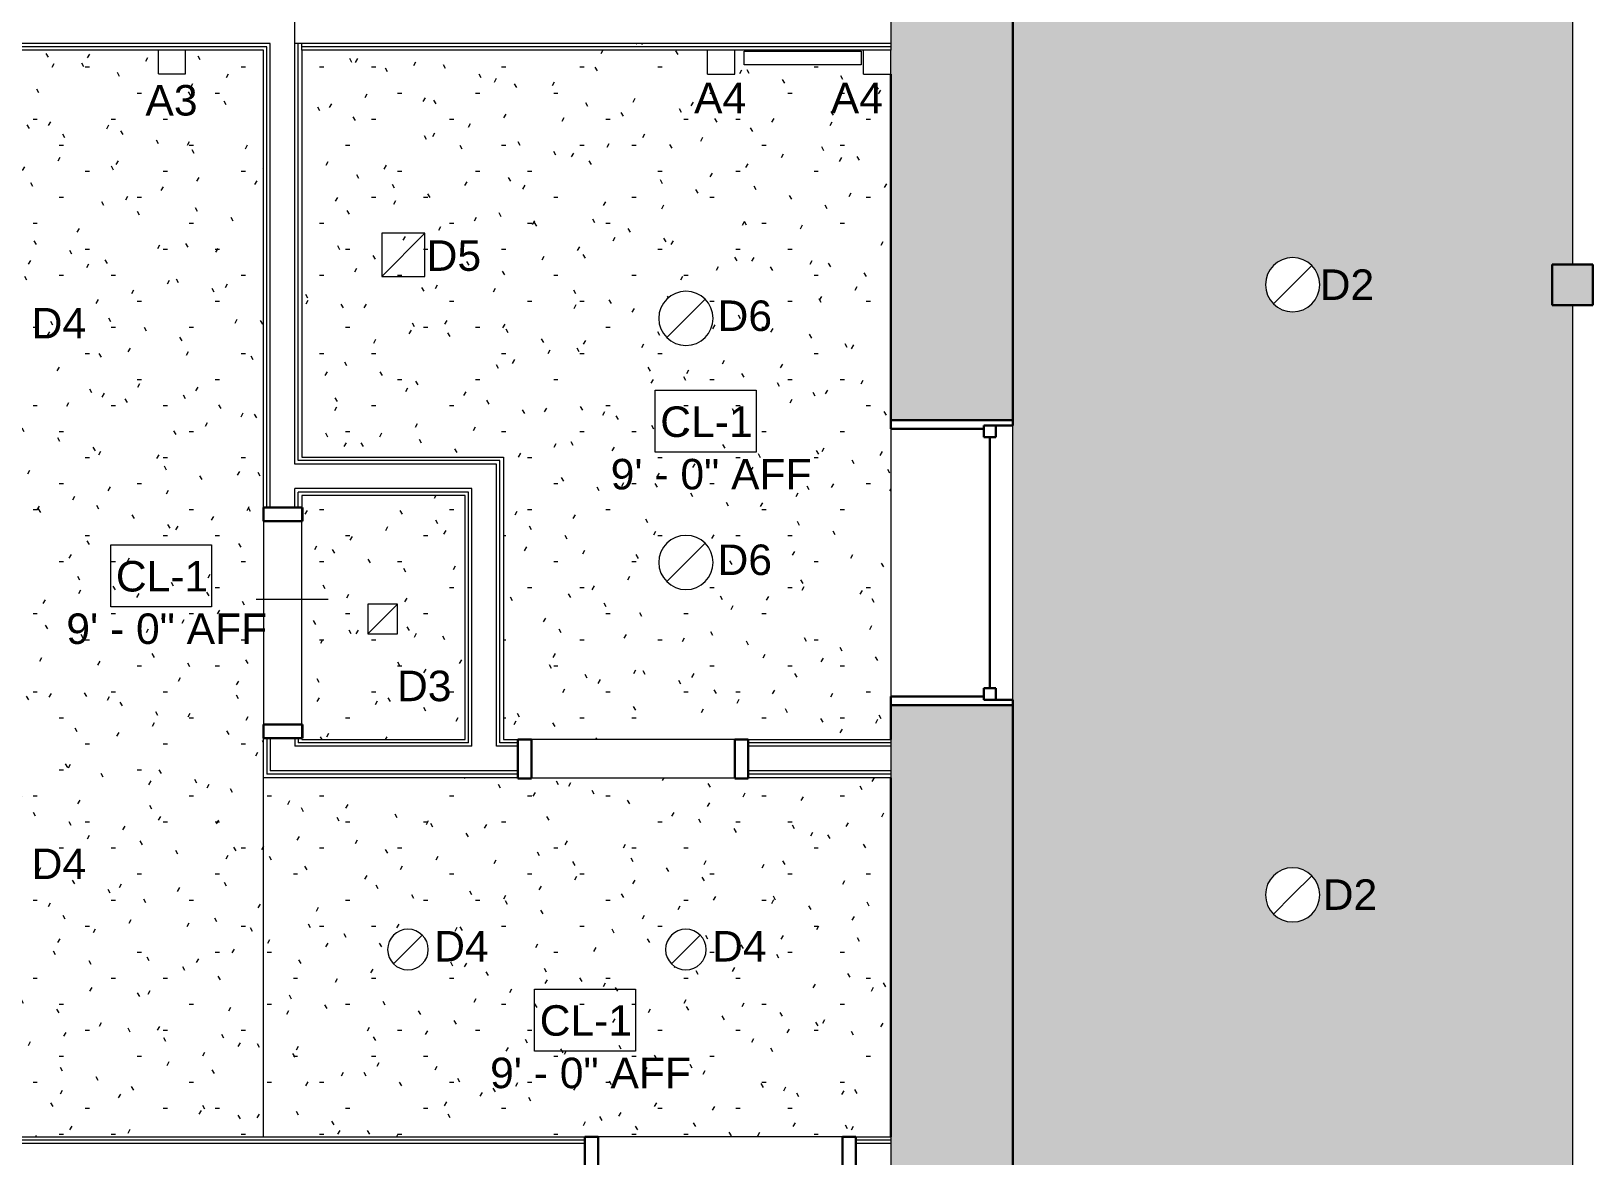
# Model space of a CAD drawing. Header units: inches. Extents: x -1176 to 1507, y -2527 to 978.
# Drawn here: x -898.8 to -668.5, y -494.7 to -328.8 of the extents above; entities that cross this region are included whole.
import ezdxf

# ---------------------------------------------------------------- set-up
doc = ezdxf.new("R2010")
doc.units = ezdxf.units.IN
doc.header["$MEASUREMENT"] = 0
for name, color, linetype, lineweight in [('A-CLNG', 13, 'Continuous', 18), ('A-CLNG-IDEN', 151, 'Continuous', 9), ('A-CLNG-PATT', 13, 'Continuous', 18), ('A-COLS', 52, 'Continuous', 18), ('A-DOOR', 31, 'Continuous', 18), ('A-DOOR-FRAM', 31, 'Continuous', 30), ('A-GLAZ', 151, 'Continuous', 18), ('A-WALL', 113, 'Continuous', 18), ('A-WALL-PATT', 111, 'Continuous', 18), ('E-LITE-EQPM', 33, 'Continuous', 9), ('E-LITE-EQPM-IDEN', 33, 'Continuous', 9), ('I-WALL', 2, 'Continuous', 18), ('Q-SPCQ', 91, 'Continuous', 9)]:
    doc.layers.add(name, color=color, linetype=linetype, lineweight=lineweight)
doc.styles.add('Arial', font='arial.ttf', dxfattribs={"height": 4.5})
doc.styles.add('Swis721 Lt BT', font='swissl.ttf', dxfattribs={"height": 4.5})
pattern_1 = [(0, (0, 0), (15.36, 3.84), [0.634, -10.886, 0.634, -10.886, -61.44]), (0, (0, 0), (15.36, 3.84), [-23.04, 0.634, -22.406, 0.634, -10.886, -26.88]), (0, (0, 0), (15.36, 3.84), [-57.6, 0.634, -7.046, 0.634, -18.566]), (120, (5.76, 1.92), (-11.005538, 11.38215), [0.634, -10.886, 0.634, -10.886, -61.44]), (120, (5.76, 1.92), (-11.005538, 11.38215), [-23.04, 0.634, -22.406, 0.634, -10.886, -26.88]), (120, (5.76, 1.92), (-11.005538, 11.38215), [-57.6, 0.634, -7.046, 0.634, -18.566]), (240, (7.68, 9.6), (-4.354462, -15.22215), [0.634, -10.886, 0.634, -10.886, -61.44]), (240, (7.68, 9.6), (-4.354462, -15.22215), [-23.04, 0.634, -22.406, 0.634, -10.886, -26.88]), (240, (7.68, 9.6), (-4.354462, -15.22215), [-57.6, 0.634, -7.046, 0.634, -18.566])]

# ---------------------------------------------------------------- blocks, each defined once
blk = doc.blocks.new('Double Hung - balcony windows 3_ 6_-6827319-2nd Floor RCP')
at = {"layer": 'A-GLAZ', "color": 8, "lineweight": 30}
for p, q in [((-21, 9), (-20.25, 9)), ((-20.25, 4.75), (-20.25, 9)), ((20.25, 4.75), (20.25, 9)), ((21, 9), (20.25, 9)), ((-20.25, 6.5), (-20.25, 4.75)), ((-20.25, 6.5), (-18.5, 6.5)), ((-20.25, 4.75), (-18.5, 4.75)), ((-20.25, 4.75), (-19.75, 4.75)), ((-19.75, -9), (-19.75, 4.75)), ((-18.5, 6.5), (-18.5, 4.75)), ((-18.5, 5.625), (18.5, 5.625)), ((18.5, 6.5), (18.5, 4.75)), ((20.25, 6.5), (18.5, 6.5)), ((20.25, 4.75), (18.5, 4.75)), ((19.75, 4.75), (20.25, 4.75)), ((19.75, 4.75), (19.75, -9)), ((20.25, 6.5), (20.25, 4.75)), ((-19.75, -9), (-21, -9)), ((19.75, -9), (21, -9))]:
    blk.add_line(p, q, dxfattribs=at)
blk = doc.blocks.new('Single Flush - D2 2_6_ X 8_-8253021-2nd Floor RCP')
at = {"layer": 'A-DOOR-FRAM'}
for p, q in [((-17, 2.9375), (-17, -2.8125)), ((-17, 2.9375), (-15, 2.9375)), ((-15, 2.9375), (-15, -2.8125)), ((15.000004, 2.9375), (15.000004, -2.8125)), ((15.000004, 2.9375), (17.000004, 2.9375)), ((17.000004, 2.9375), (17.000004, -2.8125)), ((-17, -2.8125), (-15, -2.8125)), ((15.000004, -2.8125), (17.000004, -2.8125))]:
    blk.add_line(p, q, dxfattribs=at)
blk = doc.blocks.new('Single Flush - D2 2_6_ X 8_-8252949-2nd Floor RCP')
at = {"layer": 'A-DOOR-FRAM'}
for p, q in [((-17, -2.9375), (-17, 2.8125)), ((-17, 2.8125), (-15, 2.8125)), ((-15, -2.9375), (-15, 2.8125)), ((15.000004, -2.9375), (15.000004, 2.8125)), ((15.000004, 2.8125), (17.000004, 2.8125)), ((17.000004, -2.9375), (17.000004, 2.8125)), ((-17, -2.9375), (-15, -2.9375)), ((15.000004, -2.9375), (17.000004, -2.9375))]:
    blk.add_line(p, q, dxfattribs=at)
blk = doc.blocks.new('Single Flush - D1 3_ X 8_-V1-2nd Floor RCP')
at = {"layer": 'A-DOOR-FRAM'}
for p, q in [((-20, -2.81), (-20, 2.81)), ((-20, 2.81), (-18, 2.81)), ((-18, -2.94), (-18, 2.81)), ((18, -2.94), (18, 2.81)), ((18, 2.81), (20, 2.81)), ((20, -2.94), (20, 2.81)), ((-19.21, -2.94), (-18, -2.94)), ((18, -2.94), (20, -2.94))]:
    blk.add_line(p, q, dxfattribs=at)
blk = doc.blocks.new('L-Recessed Circular - Downlight - 8_ - OUTDOOR-8523709-2nd Floor RCP')
at = {"layer": 'E-LITE-EQPM'}
for q in [(2.83, 2.83), (-2.83, -2.83)]:
    blk.add_line((0, 0), q, dxfattribs=at)
for start, end in [(360, 180), (180, 360)]:
    blk.add_arc((0, 0), 4, start, end, dxfattribs=at)
blk = doc.blocks.new('Sconce Light - Sphere - Bedside Sconce-8114696-2nd Floor RCP')
at = {"layer": 'E-LITE-EQPM'}
for p, q in [((0, 6.3125), (-2, 6.3125)), ((-2, 6.3125), (-2, 2.8125)), ((2, 6.3125), (0, 6.3125)), ((2, 6.3125), (2, 2.8125)), ((-2, 2.8125), (0, 2.8125)), ((0, 2.8125), (2, 2.8125))]:
    blk.add_line(p, q, dxfattribs=at)
blk = doc.blocks.new('L-Recessed Circular - Downlight - 6_-7313291-2nd Floor RCP')
at = {"layer": 'E-LITE-EQPM'}
for q in [(-2.12, -2.12), (2.12, 2.12)]:
    blk.add_line((0, 0), q, dxfattribs=at)
for start, end in [(360, 180), (180, 360)]:
    blk.add_arc((0, 0), 3, start, end, dxfattribs=at)
blk = doc.blocks.new('L-Recessed Square Downlight - 4_-4552743-2nd Floor RCP')
at = {"layer": 'E-LITE-EQPM'}
for p, q in [((-2.1875, -2.1875), (-2.1875, 2.1875)), ((-2.1875, 2.1875), (2.1875, 2.1875)), ((-2.1875, 2.1875), (2.1875, -2.1875)), ((2.1875, 2.1875), (2.1875, -2.1875)), ((2.1875, -2.1875), (-2.1875, -2.1875))]:
    blk.add_line(p, q, dxfattribs=at)
blk = doc.blocks.new('L-Recessed Square Downlight - 6_-4552745-2nd Floor RCP')
at = {"layer": 'E-LITE-EQPM'}
for p, q in [((-3.1875, -3.1875), (-3.1875, 3.1875)), ((-3.1875, 3.1875), (3.1875, 3.1875)), ((-3.1875, 3.1875), (3.1875, -3.1875)), ((3.1875, 3.1875), (3.1875, -3.1875)), ((3.1875, -3.1875), (-3.1875, -3.1875))]:
    blk.add_line(p, q, dxfattribs=at)
blk = doc.blocks.new('L-Recessed Circular - Downlight - 8_-7245237-2nd Floor RCP')
at = {"layer": 'E-LITE-EQPM'}
for q in [(2.83, 2.83), (-2.83, -2.83)]:
    blk.add_line((0, 0), q, dxfattribs=at)
for start, end in [(360, 180), (180, 360)]:
    blk.add_arc((0, 0), 4, start, end, dxfattribs=at)
blk = doc.blocks.new('Sconce Light - Sphere - 60W - 120V-8439171-2nd Floor RCP')
at = {"layer": 'E-LITE-EQPM'}
for p, q in [((0, 7.5), (-2, 7.5)), ((-2, 7.5), (-2, 4)), ((2, 7.5), (0, 7.5)), ((2, 7.5), (2, 4)), ((-2, 4), (0, 4)), ((0, 4), (2, 4))]:
    blk.add_line(p, q, dxfattribs=at)
blk = doc.blocks.new('Mirror92 - Mirror-8095740-2nd Floor RCP')
at = {"layer": 'Q-SPCQ'}
for p, q in [((-974.71, -1007.6), (-974.71, -1005.6)), ((-974.71, -1005.6), (-957.47, -1005.6)), ((-957.47, -1005.6), (-957.47, -1007.6)), ((-957.47, -1007.6), (-974.71, -1007.6))]:
    blk.add_line(p, q, dxfattribs=at)

msp = doc.modelspace()

# ---------------------------------------------------------------- hatches: boundary and pattern name
at = {"layer": 'A-CLNG-PATT'}
h = msp.add_hatch(dxfattribs=at)
h.set_pattern_fill('FP_3', color=256, style=0, pattern_type=2)
h.set_pattern_definition([(216.87, (4.8, 12), (35.999957, 24.0000643), [6, -54]), (206.565, (12, 8.4), (-12.000093, -12.000519), [13.416, -13.416]), (198.435, (12, 2.4), (-23.999779, -12.000233), [7.589, -30.358])])
h.paths.add_polyline_path([(-671.48, -1266.19), (-671.48, -1089.19), (-674.48, -1089.19), (-674.48, -1083.19), (-671.48, -1083.19), (-671.48, -909.19), (-674.48, -909.19), (-674.48, -903.19), (-671.48, -903.19), (-671.48, -729.19), (-674.48, -729.19), (-674.48, -723.19), (-671.48, -723.19), (-671.48, -549.19), (-674.48, -549.19), (-674.48, -543.19), (-671.48, -543.19), (-671.48, -369.19), (-674.48, -369.19), (-674.48, -363.19), (-671.48, -363.19), (-671.48, -189.19), (-674.48, -189.19), (-674.48, -183.19), (-671.48, -183.19), (-671.48, 16.25), (-754.04, 16.25), (-754.04, -123.17), (-752.11, -123.38), (-750.26, -124.03), (-748.61, -125.07), (-747.23, -126.44), (-746.2, -128.1), (-745.55, -129.94), (-745.33, -131.87), (-745.55, -133.81), (-746.2, -135.65), (-747.23, -137.3), (-748.61, -138.68), (-750.26, -139.72), (-752.11, -140.37), (-754.04, -140.58), (-754.04, -573.17), (-752.11, -573.38), (-750.26, -574.03), (-748.61, -575.07), (-747.23, -576.44), (-746.2, -578.1), (-745.55, -579.94), (-745.33, -581.87), (-745.55, -583.81), (-746.2, -585.65), (-747.23, -587.3), (-748.61, -588.68), (-750.26, -589.72), (-752.11, -590.37), (-754.04, -590.58), (-754.04, -1095.17), (-752.11, -1095.38), (-750.26, -1096.03), (-748.61, -1097.07), (-747.23, -1098.44), (-746.2, -1100.1), (-745.55, -1101.94), (-745.33, -1103.87), (-745.55, -1105.81), (-746.2, -1107.65), (-747.23, -1109.3), (-748.61, -1110.68), (-750.26, -1111.72), (-752.11, -1112.37), (-754.04, -1112.58), (-754.04, -1262.19), (-725.8, -1262.19), (-725.8, -1266.19), (-713.41, -1266.19)], flags=0)
h.paths.add_polyline_path([(-712.76, -1220.86), (-713.8, -1220.72), (-714.76, -1220.32), (-715.59, -1219.69), (-716.23, -1218.86), (-716.63, -1217.9), (-716.76, -1216.86), (-716.63, -1215.83), (-716.23, -1214.86), (-715.59, -1214.03), (-714.76, -1213.4), (-713.8, -1213), (-712.76, -1212.86), (-711.73, -1213), (-710.76, -1213.4), (-709.93, -1214.03), (-709.3, -1214.86), (-708.9, -1215.83), (-708.76, -1216.86), (-708.9, -1217.9), (-709.3, -1218.86), (-709.93, -1219.69), (-710.76, -1220.32), (-711.73, -1220.72)], flags=0)
h.paths.add_polyline_path([(-712.76, -1090.19), (-713.8, -1090.05), (-714.76, -1089.65), (-715.59, -1089.01), (-716.23, -1088.19), (-716.63, -1087.22), (-716.76, -1086.19), (-716.63, -1085.15), (-716.23, -1084.19), (-715.59, -1083.36), (-714.76, -1082.72), (-713.8, -1082.32), (-712.76, -1082.19), (-711.73, -1082.32), (-710.76, -1082.72), (-709.93, -1083.36), (-709.3, -1084.19), (-708.9, -1085.15), (-708.76, -1086.19), (-708.9, -1087.22), (-709.3, -1088.19), (-709.93, -1089.01), (-710.76, -1089.65), (-711.73, -1090.05)], flags=0)
h.paths.add_polyline_path([(-712.76, -1000.19), (-713.8, -1000.05), (-714.76, -999.65), (-715.59, -999.01), (-716.23, -998.19), (-716.63, -997.22), (-716.76, -996.19), (-716.63, -995.15), (-716.23, -994.19), (-715.59, -993.36), (-714.76, -992.72), (-713.8, -992.32), (-712.76, -992.19), (-711.73, -992.32), (-710.76, -992.72), (-709.93, -993.36), (-709.3, -994.19), (-708.9, -995.15), (-708.76, -996.19), (-708.9, -997.22), (-709.3, -998.19), (-709.93, -999.01), (-710.76, -999.65), (-711.73, -1000.05)], flags=0)
h.paths.add_polyline_path([(-712.76, -910.19), (-713.8, -910.05), (-714.76, -909.65), (-715.59, -909.01), (-716.23, -908.19), (-716.63, -907.22), (-716.76, -906.19), (-716.63, -905.15), (-716.23, -904.19), (-715.59, -903.36), (-714.76, -902.72), (-713.8, -902.32), (-712.76, -902.19), (-711.73, -902.32), (-710.76, -902.72), (-709.93, -903.36), (-709.3, -904.19), (-708.9, -905.15), (-708.76, -906.19), (-708.9, -907.22), (-709.3, -908.19), (-709.93, -909.01), (-710.76, -909.65), (-711.73, -910.05)], flags=0)
h.paths.add_polyline_path([(-712.76, -820.19), (-713.8, -820.05), (-714.76, -819.65), (-715.59, -819.01), (-716.23, -818.19), (-716.63, -817.22), (-716.76, -816.19), (-716.63, -815.15), (-716.23, -814.19), (-715.59, -813.36), (-714.76, -812.72), (-713.8, -812.32), (-712.76, -812.19), (-711.73, -812.32), (-710.76, -812.72), (-709.93, -813.36), (-709.3, -814.19), (-708.9, -815.15), (-708.76, -816.19), (-708.9, -817.22), (-709.3, -818.19), (-709.93, -819.01), (-710.76, -819.65), (-711.73, -820.05)], flags=0)
h.paths.add_polyline_path([(-712.76, -730.19), (-713.8, -730.05), (-714.76, -729.65), (-715.59, -729.01), (-716.23, -728.19), (-716.63, -727.22), (-716.76, -726.19), (-716.63, -725.15), (-716.23, -724.19), (-715.59, -723.36), (-714.76, -722.72), (-713.8, -722.32), (-712.76, -722.19), (-711.73, -722.32), (-710.76, -722.72), (-709.93, -723.36), (-709.3, -724.19), (-708.9, -725.15), (-708.76, -726.19), (-708.9, -727.22), (-709.3, -728.19), (-709.93, -729.01), (-710.76, -729.65), (-711.73, -730.05)], flags=0)
h.paths.add_polyline_path([(-712.76, -640.19), (-713.8, -640.05), (-714.76, -639.65), (-715.59, -639.01), (-716.23, -638.19), (-716.63, -637.22), (-716.76, -636.19), (-716.63, -635.15), (-716.23, -634.19), (-715.59, -633.36), (-714.76, -632.72), (-713.8, -632.32), (-712.76, -632.19), (-711.73, -632.32), (-710.76, -632.72), (-709.93, -633.36), (-709.3, -634.19), (-708.9, -635.15), (-708.76, -636.19), (-708.9, -637.22), (-709.3, -638.19), (-709.93, -639.01), (-710.76, -639.65), (-711.73, -640.05)], flags=0)
h.paths.add_polyline_path([(-712.76, -550.19), (-713.8, -550.05), (-714.76, -549.65), (-715.59, -549.01), (-716.23, -548.19), (-716.63, -547.22), (-716.76, -546.19), (-716.63, -545.15), (-716.23, -544.19), (-715.59, -543.36), (-714.76, -542.72), (-713.8, -542.32), (-712.76, -542.19), (-711.73, -542.32), (-710.76, -542.72), (-709.93, -543.36), (-709.3, -544.19), (-708.9, -545.15), (-708.76, -546.19), (-708.9, -547.22), (-709.3, -548.19), (-709.93, -549.01), (-710.76, -549.65), (-711.73, -550.05)], flags=0)
h.paths.add_polyline_path([(-712.76, -460.19), (-713.8, -460.05), (-714.76, -459.65), (-715.59, -459.01), (-716.23, -458.19), (-716.63, -457.22), (-716.76, -456.19), (-716.63, -455.15), (-716.23, -454.19), (-715.59, -453.36), (-714.76, -452.72), (-713.8, -452.32), (-712.76, -452.19), (-711.73, -452.32), (-710.76, -452.72), (-709.93, -453.36), (-709.3, -454.19), (-708.9, -455.15), (-708.76, -456.19), (-708.9, -457.22), (-709.3, -458.19), (-709.93, -459.01), (-710.76, -459.65), (-711.73, -460.05)], flags=0)
h.paths.add_polyline_path([(-712.76, -370.19), (-713.8, -370.05), (-714.76, -369.65), (-715.59, -369.01), (-716.23, -368.19), (-716.63, -367.22), (-716.76, -366.19), (-716.63, -365.15), (-716.23, -364.19), (-715.59, -363.36), (-714.76, -362.72), (-713.8, -362.32), (-712.76, -362.19), (-711.73, -362.32), (-710.76, -362.72), (-709.93, -363.36), (-709.3, -364.19), (-708.9, -365.15), (-708.76, -366.19), (-708.9, -367.22), (-709.3, -368.19), (-709.93, -369.01), (-710.76, -369.65), (-711.73, -370.05)], flags=0)
h.paths.add_polyline_path([(-712.76, -280.19), (-713.8, -280.05), (-714.76, -279.65), (-715.59, -279.01), (-716.23, -278.19), (-716.63, -277.22), (-716.76, -276.19), (-716.63, -275.15), (-716.23, -274.19), (-715.59, -273.36), (-714.76, -272.72), (-713.8, -272.32), (-712.76, -272.19), (-711.73, -272.32), (-710.76, -272.72), (-709.93, -273.36), (-709.3, -274.19), (-708.9, -275.15), (-708.76, -276.19), (-708.9, -277.22), (-709.3, -278.19), (-709.93, -279.01), (-710.76, -279.65), (-711.73, -280.05)], flags=0)
h.paths.add_polyline_path([(-712.76, -190.19), (-713.8, -190.05), (-714.76, -189.65), (-715.59, -189.01), (-716.23, -188.19), (-716.63, -187.22), (-716.76, -186.19), (-716.63, -185.15), (-716.23, -184.19), (-715.59, -183.36), (-714.76, -182.72), (-713.8, -182.32), (-712.76, -182.19), (-711.73, -182.32), (-710.76, -182.72), (-709.93, -183.36), (-709.3, -184.19), (-708.9, -185.15), (-708.76, -186.19), (-708.9, -187.22), (-709.3, -188.19), (-709.93, -189.01), (-710.76, -189.65), (-711.73, -190.05)], flags=0)
h.paths.add_polyline_path([(-712.76, -88.97), (-713.8, -88.83), (-714.76, -88.43), (-715.59, -87.79), (-716.23, -86.97), (-716.63, -86), (-716.76, -84.97), (-716.63, -83.93), (-716.23, -82.97), (-715.59, -82.14), (-714.76, -81.5), (-713.8, -81.1), (-712.76, -80.97), (-711.73, -81.1), (-710.76, -81.5), (-709.93, -82.14), (-709.3, -82.97), (-708.9, -83.93), (-708.76, -84.97), (-708.9, -86), (-709.3, -86.97), (-709.93, -87.79), (-710.76, -88.43), (-711.73, -88.83)], flags=0)
h = msp.add_hatch(dxfattribs=at)
h.set_pattern_fill('FP_2', color=256, style=0, pattern_type=2)
h.set_pattern_definition(pattern_1)
h.paths.add_polyline_path([(-1017.06, -491.86), (-864.55, -491.86), (-864.55, -331.61), (-876.04, -331.61), (-876.04, -335.11), (-880.04, -335.11), (-880.04, -331.61), (-996.06, -331.61), (-996.06, -335.11), (-1000.06, -335.11), (-1000.06, -331.61), (-1017.06, -331.61), (-1017.06, -483.16)], flags=0)
h.paths.add_polyline_path([(-915.57, -490.8), (-966.57, -490.8), (-968.03, -490.54), (-969.4, -489.99), (-970.64, -489.18), (-971.07, -489.18), (-971.07, -488.99), (-971.01, -488.99), (-971.01, -488.93), (-911.14, -488.93), (-911.14, -488.99), (-911.07, -488.99), (-911.07, -489.18), (-911.51, -489.18), (-912.75, -489.99), (-914.12, -490.54), (-914.29, -490.57)], flags=0)
h.paths.add_polyline_path([(-1015.57, -490.38), (-1015.57, -479.35), (-1004.55, -479.37), (-1004.55, -490.38), (-1015.57, -490.38)], flags=0)
h.paths.add_polyline_path([(-978.93, -454.66), (-979.71, -454.56), (-980.43, -454.26), (-981.05, -453.78), (-981.53, -453.16), (-981.83, -452.44), (-981.93, -451.66), (-981.83, -450.88), (-981.53, -450.16), (-981.05, -449.54), (-980.43, -449.06), (-979.71, -448.76), (-978.93, -448.66), (-978.16, -448.76), (-977.43, -449.06), (-976.81, -449.54), (-976.33, -450.16), (-976.03, -450.88), (-975.93, -451.66), (-976.03, -452.44), (-976.33, -453.16), (-976.81, -453.78), (-977.43, -454.26), (-978.16, -454.56)], flags=0)
h.paths.add_polyline_path([(-902.39, -454.66), (-903.17, -454.56), (-903.89, -454.26), (-904.51, -453.78), (-904.99, -453.16), (-905.29, -452.44), (-905.39, -451.66), (-905.29, -450.88), (-904.99, -450.16), (-904.51, -449.54), (-903.89, -449.06), (-903.17, -448.76), (-902.39, -448.66), (-901.61, -448.76), (-900.89, -449.06), (-900.27, -449.54), (-899.79, -450.16), (-899.49, -450.88), (-899.39, -451.66), (-899.49, -452.44), (-899.79, -453.16), (-900.27, -453.78), (-900.89, -454.26), (-901.61, -454.56)], flags=0)
h.paths.add_polyline_path([(-940.8, -431.83), (-941.51, -431.6), (-941.95, -430.99), (-941.95, -430.25), (-941.51, -429.64), (-941.3, -429.58), (-941.3, -413.6), (-948.91, -426.78), (-948.76, -426.94), (-948.7, -427.71), (-949.06, -428.33), (-949.74, -428.63), (-950.47, -428.48), (-950.97, -427.92), (-951.03, -427.15), (-950.67, -426.54), (-949.99, -426.23), (-949.78, -426.28), (-942.17, -413.1), (-956, -421.09), (-955.96, -421.3), (-956.26, -421.99), (-956.91, -422.36), (-957.65, -422.28), (-958.2, -421.78), (-958.36, -421.05), (-958.06, -420.37), (-957.41, -420), (-956.67, -420.08), (-956.5, -420.22), (-943.14, -412.51), (-943.14, -412.24), (-957.88, -412.24), (-957.95, -412.45), (-958.56, -412.88), (-959.3, -412.88), (-959.91, -412.45), (-960.14, -411.74), (-959.91, -411.03), (-959.3, -410.59), (-958.55, -410.59), (-957.95, -411.03), (-957.88, -411.24), (-942.67, -411.24), (-956.52, -403.26), (-956.67, -403.4), (-957.44, -403.46), (-958.06, -403.1), (-958.36, -402.42), (-958.2, -401.69), (-957.65, -401.19), (-956.88, -401.13), (-956.26, -401.48), (-955.96, -402.17), (-956, -402.38), (-942.17, -410.37), (-949.78, -397.19), (-949.99, -397.24), (-950.67, -396.94), (-951.05, -396.29), (-950.97, -395.55), (-950.47, -394.99), (-949.74, -394.84), (-949.06, -395.14), (-948.68, -395.79), (-948.76, -396.53), (-948.91, -396.69), (-941.3, -409.87), (-941.3, -393.9), (-941.51, -393.83), (-941.95, -393.22), (-941.95, -392.48), (-941.51, -391.87), (-940.8, -391.64), (-940.09, -391.87), (-939.66, -392.48), (-939.66, -393.22), (-940.09, -393.83), (-940.3, -393.9), (-940.3, -409.87), (-932.7, -396.69), (-932.84, -396.53), (-932.91, -395.76), (-932.55, -395.14), (-931.87, -394.84), (-931.14, -394.99), (-930.64, -395.55), (-930.58, -396.32), (-930.93, -396.94), (-931.61, -397.24), (-931.83, -397.19), (-939.44, -410.37), (-925.6, -402.38), (-925.65, -402.17), (-925.35, -401.48), (-924.7, -401.11), (-923.96, -401.19), (-923.4, -401.69), (-923.25, -402.42), (-923.55, -403.1), (-924.2, -403.47), (-924.94, -403.4), (-925.1, -403.25), (-938.94, -411.24), (-923.72, -411.24), (-923.66, -411.03), (-923.05, -410.59), (-922.3, -410.59), (-921.7, -411.03), (-921.47, -411.74), (-921.7, -412.45), (-922.31, -412.88), (-923.05, -412.88), (-923.66, -412.45), (-923.72, -412.24), (-938.94, -412.24), (-925.09, -420.21), (-924.94, -420.08), (-924.17, -420.01), (-923.55, -420.37), (-923.25, -421.05), (-923.4, -421.78), (-923.96, -422.28), (-924.73, -422.34), (-925.35, -421.99), (-925.65, -421.3), (-925.6, -421.09), (-939.44, -413.1), (-931.83, -426.28), (-931.61, -426.23), (-930.93, -426.54), (-930.56, -427.18), (-930.64, -427.92), (-931.14, -428.48), (-931.87, -428.63), (-932.55, -428.33), (-932.92, -427.68), (-932.84, -426.94), (-932.7, -426.78), (-940.3, -413.6), (-940.3, -429.58), (-940.09, -429.64), (-939.66, -430.25), (-939.66, -431), (-940.09, -431.6), (-940.76, -431.81)], flags=0)
h.paths.add_polyline_path([(-943.14, -412.51), (-942.67, -412.24), (-943.14, -412.24)], flags=0)
h.paths.add_polyline_path([(-902.39, -374.91), (-903.17, -374.81), (-903.89, -374.51), (-904.51, -374.03), (-904.99, -373.41), (-905.29, -372.68), (-905.39, -371.91), (-905.29, -371.13), (-904.99, -370.41), (-904.51, -369.79), (-903.89, -369.31), (-903.17, -369.01), (-902.39, -368.91), (-901.61, -369.01), (-900.89, -369.31), (-900.27, -369.79), (-899.79, -370.41), (-899.49, -371.13), (-899.39, -371.91), (-899.49, -372.68), (-899.79, -373.41), (-900.27, -374.03), (-900.89, -374.51), (-901.61, -374.81)], flags=0)
h.paths.add_polyline_path([(-978.93, -374.91), (-979.71, -374.81), (-980.43, -374.51), (-981.05, -374.03), (-981.53, -373.41), (-981.83, -372.68), (-981.93, -371.91), (-981.83, -371.13), (-981.53, -370.41), (-981.05, -369.79), (-980.43, -369.31), (-979.71, -369.01), (-978.93, -368.91), (-978.16, -369.01), (-977.43, -369.31), (-976.81, -369.79), (-976.33, -370.41), (-976.03, -371.13), (-975.93, -371.91), (-976.03, -372.68), (-976.33, -373.41), (-976.81, -374.03), (-977.43, -374.51), (-978.16, -374.81)], flags=0)
h = msp.add_hatch(dxfattribs=at)
h.set_pattern_fill('FP_2', color=256, style=0, pattern_type=2)
h.set_pattern_definition(pattern_1)
h.paths.add_polyline_path([(-829.17, -433.28), (-772.04, -433.28), (-772.04, -335.11), (-776.04, -335.11), (-776.04, -331.61), (-795.04, -331.61), (-795.04, -335.11), (-799.04, -335.11), (-799.04, -331.61), (-858.92, -331.61), (-858.92, -391.64), (-829.17, -391.64), (-829.17, -422.55)], flags=0)
h.paths.add_polyline_path([(-802.25, -411.16), (-803.29, -411.02), (-804.25, -410.62), (-805.08, -409.99), (-805.72, -409.16), (-806.12, -408.19), (-806.25, -407.16), (-806.12, -406.12), (-805.72, -405.16), (-805.08, -404.33), (-804.25, -403.69), (-803.29, -403.29), (-802.25, -403.16), (-801.22, -403.29), (-800.25, -403.69), (-799.42, -404.33), (-798.79, -405.16), (-798.39, -406.12), (-798.25, -407.16), (-798.39, -408.19), (-798.79, -409.16), (-799.42, -409.99), (-800.25, -410.62), (-801.22, -411.02)], flags=0)
h.paths.add_polyline_path([(-802.25, -375.16), (-803.29, -375.02), (-804.25, -374.62), (-805.08, -373.99), (-805.72, -373.16), (-806.12, -372.19), (-806.25, -371.16), (-806.12, -370.12), (-805.72, -369.16), (-805.08, -368.33), (-804.25, -367.69), (-803.29, -367.29), (-802.25, -367.16), (-801.22, -367.29), (-800.25, -367.69), (-799.42, -368.33), (-798.79, -369.16), (-798.39, -370.12), (-798.25, -371.16), (-798.39, -372.19), (-798.79, -373.16), (-799.42, -373.99), (-800.25, -374.62), (-801.22, -375.02)], flags=0)
h.paths.add_polyline_path([(-793.64, -333.72), (-793.64, -331.72), (-776.4, -331.72), (-776.4, -333.72)], flags=0)
h = msp.add_hatch(dxfattribs=at)
h.set_pattern_fill('FP_2', color=256, style=0, pattern_type=2)
h.set_pattern_definition(pattern_1)
h.paths.add_polyline_path([(-853.32, -433.28), (-834.8, -433.28), (-834.8, -397.27), (-858.92, -397.27), (-858.92, -433.28)], flags=0)
h = msp.add_hatch(dxfattribs=at)
h.set_pattern_fill('FP_2', color=256, style=0, pattern_type=2)
h.set_pattern_definition(pattern_1)
h.paths.add_polyline_path([(-864.55, -491.86), (-772.04, -491.86), (-772.04, -438.91), (-864.55, -438.91), (-864.55, -483.16)], flags=0)
h.paths.add_polyline_path([(-843.25, -467.26), (-844.03, -467.16), (-844.75, -466.86), (-845.37, -466.38), (-845.85, -465.76), (-846.15, -465.04), (-846.25, -464.26), (-846.15, -463.48), (-845.85, -462.76), (-845.37, -462.14), (-844.75, -461.66), (-844.03, -461.36), (-843.25, -461.26), (-842.48, -461.36), (-841.75, -461.66), (-841.13, -462.14), (-840.65, -462.76), (-840.35, -463.48), (-840.25, -464.26), (-840.35, -465.04), (-840.65, -465.76), (-841.13, -466.38), (-841.75, -466.86), (-842.48, -467.16)], flags=0)
h.paths.add_polyline_path([(-802.25, -467.26), (-803.03, -467.16), (-803.75, -466.86), (-804.37, -466.38), (-804.85, -465.76), (-805.15, -465.04), (-805.25, -464.26), (-805.15, -463.48), (-804.85, -462.76), (-804.37, -462.14), (-803.75, -461.66), (-803.03, -461.36), (-802.25, -461.26), (-801.48, -461.36), (-800.75, -461.66), (-800.13, -462.14), (-799.65, -462.76), (-799.35, -463.48), (-799.25, -464.26), (-799.35, -465.04), (-799.65, -465.76), (-800.13, -466.38), (-800.75, -466.86), (-801.48, -467.16)], flags=0)
at = {"layer": 'A-COLS'}
msp.add_hatch(color=250, dxfattribs=at).paths.add_polyline_path([(-668.48, -369.19), (-668.48, -363.19), (-674.48, -363.19), (-674.48, -369.19)], flags=0)
at = {"layer": 'A-WALL-PATT', "lineweight": 9}
h = msp.add_hatch(color=7, dxfattribs=at)
h.paths.add_polyline_path([(-772.04, -1262.19), (-754.04, -1262.19), (-754.04, -1210.19), (-772.04, -1210.19), (-772.04, -1240.82)], flags=0)
h.paths.add_polyline_path([(-760.04, -1170.19), (-754.04, -1170.19), (-754.04, -1093.3), (-772.04, -1093.3), (-772.04, -1170.19)], flags=0)
h.paths.add_polyline_path([(-754.04, -1053.19), (-754.04, -1004.19), (-772.04, -1004.19), (-772.04, -1053.19), (-760.04, -1053.19)], flags=0)
h.paths.add_polyline_path([(-760.04, -962.19), (-754.04, -962.19), (-754.04, -860.19), (-772.04, -860.19), (-772.04, -962.19)], flags=0)
h.paths.add_polyline_path([(-772.04, -818.19), (-754.04, -818.19), (-754.04, -716.19), (-772.04, -716.19), (-772.04, -816.53)], flags=0)
h.paths.add_polyline_path([(-760.04, -674.19), (-754.04, -674.19), (-754.04, -572.19), (-772.04, -572.19), (-772.04, -674.19)], flags=0)
h.paths.add_polyline_path([(-760.04, -530.19), (-754.04, -530.19), (-754.04, -428.19), (-772.04, -428.19), (-772.04, -530.19)], flags=0)
h.paths.add_polyline_path([(-754.04, -386.19), (-754.04, -278.19), (-772.04, -278.19), (-772.04, -386.19), (-760.04, -386.19)], flags=0)
h.paths.add_polyline_path([(-760.04, -236.19), (-754.04, -236.19), (-754.04, -122.5), (-772.04, -122.5), (-772.04, -236.19)], flags=0)
h.paths.add_polyline_path([(-754.04, -80.5), (-754.04, 16.25), (-772.04, 16.25), (-772.03, -80.5), (-760.04, -80.5)], flags=0)
h = msp.add_hatch(dxfattribs=at)
h.set_pattern_fill('FP_2', color=256, style=0, pattern_type=2)
h.set_pattern_definition(pattern_1)
h.paths.add_polyline_path([(-858.92, -331.11), (-772.04, -331.11), (-772.04, -330.61), (-858.92, -330.61)], flags=0)
h = msp.add_hatch(dxfattribs=at)
h.set_pattern_fill('FP_2', color=256, style=0, pattern_type=2)
h.set_pattern_definition(pattern_1)
h.paths.add_polyline_path([(-797.04, -331.61), (-772.04, -331.61), (-772.04, -331.11), (-858.92, -331.11), (-858.92, -331.61), (-799.04, -331.61)], flags=0)

# ---------------------------------------------------------------- linework, layer by layer
at = {"layer": 'A-CLNG'}
for p, q in [((-671.48, -189.19), (-671.48, -363.19)), ((-671.48, -369.19), (-671.48, -543.19)), ((-772.04, -386.19), (-772.04, -428.19)), ((-754.04, -428.19), (-754.04, -386.19)), ((-864.55, -399.07), (-864.55, -433.07)), ((-858.92, -433.07), (-858.92, -399.07)), ((-793.04, -433.28), (-827.04, -433.28)), ((-864.55, -491.86), (-864.55, -438.91)), ((-827.04, -438.91), (-793.04, -438.91)), ((-777.17, -491.86), (-817.17, -491.86))]:
    msp.add_line(p, q, dxfattribs=at)
for centre, radius, start, end in [((-712.76, -366.19), 4, 0, 180), ((-712.76, -366.19), 4, 180, 360), ((-802.25, -371.16), 4, 360, 180), ((-802.25, -371.16), 4, 180, 360), ((-802.25, -407.16), 4, 0, 180), ((-802.25, -407.16), 4, 180, 0), ((-712.76, -456.19), 4, 0, 180), ((-712.76, -456.19), 4, 180, 0), ((-843.25, -464.26), 3, 0, 180), ((-802.25, -464.26), 3, 0, 180), ((-843.25, -464.26), 3, 180, 0), ((-802.25, -464.26), 3, 180, 0)]:
    msp.add_arc(centre, radius, start, end, dxfattribs=at)
at = {"layer": 'A-CLNG-IDEN'}
msp.add_line((-855, -412.63), (-865.64, -412.63), dxfattribs=at)
at = {"layer": 'A-CLNG-IDEN', "flags": 128}
for points in [[(-806.78, -381.76), (-791.9, -381.76), (-791.9, -390.9), (-806.78, -390.9)], [(-887.08, -404.57), (-872.2, -404.57), (-872.2, -413.7), (-887.08, -413.7)], [(-824.56, -470.1), (-809.68, -470.1), (-809.68, -479.23), (-824.56, -479.23)]]:
    msp.add_lwpolyline(points, close=True, dxfattribs=at)
at = {"layer": 'A-COLS', "color": 8, "lineweight": 30}
for p, q in [((-674.48, -369.19), (-674.48, -363.19)), ((-674.48, -363.19), (-668.48, -363.19)), ((-668.48, -363.19), (-668.48, -369.19)), ((-668.48, -369.19), (-674.48, -369.19))]:
    msp.add_line(p, q, dxfattribs=at)
at = {"layer": 'A-WALL'}
for p, q in [((-859.92, -392.64), (-859.92, -265.11)), ((-772.04, -323.61), (-772.04, -331.61)), ((-863.55, -330.61), (-1017.06, -330.61)), ((-864.05, -331.11), (-1017.06, -331.11)), ((-864.05, -399.07), (-864.05, -331.11)), ((-863.55, -399.07), (-863.55, -330.61)), ((-772.04, -330.61), (-859.92, -330.61)), ((-859.42, -392.14), (-859.42, -330.61)), ((-858.92, -331.61), (-858.92, -330.61)), ((-772.04, -331.11), (-858.92, -331.11)), ((-830.17, -392.64), (-859.92, -392.64)), ((-829.67, -392.14), (-859.42, -392.14)), ((-830.17, -434.28), (-830.17, -392.64)), ((-829.67, -433.78), (-829.67, -392.14)), ((-859.92, -399.07), (-859.92, -396.27)), ((-833.8, -396.27), (-859.92, -396.27)), ((-859.42, -399.07), (-859.42, -396.77)), ((-834.3, -396.77), (-859.42, -396.77)), ((-834.3, -433.78), (-834.3, -396.77)), ((-833.8, -434.28), (-833.8, -396.27)), ((-864.05, -433.07), (-864.05, -438.41)), ((-863.55, -433.07), (-863.55, -437.91)), ((-859.92, -433.07), (-859.92, -434.28)), ((-833.8, -434.28), (-859.92, -434.28)), ((-859.42, -433.07), (-859.42, -433.78)), ((-834.3, -433.78), (-859.42, -433.78)), ((-827.04, -434.28), (-830.17, -434.28)), ((-827.04, -433.78), (-829.67, -433.78)), ((-772.04, -433.78), (-793.04, -433.78)), ((-772.04, -434.28), (-793.04, -434.28)), ((-772.04, -433.28), (-772.04, -438.91)), ((-827.04, -438.41), (-864.05, -438.41)), ((-827.04, -437.91), (-863.55, -437.91)), ((-772.04, -437.91), (-793.04, -437.91)), ((-772.04, -438.41), (-793.04, -438.41)), ((-817.17, -492.36), (-1017.06, -492.36)), ((-817.17, -492.86), (-1017.06, -492.86)), ((-772.04, -492.36), (-777.17, -492.36)), ((-772.04, -492.86), (-777.17, -492.86)), ((-772.04, -491.86), (-772.04, -497.49))]:
    msp.add_line(p, q, dxfattribs=at)
at = {"layer": 'A-WALL', "color": 8, "lineweight": 30}
for p, q in [((-754.04, -278.19), (-754.04, -386.19)), ((-772.04, -386.19), (-772.04, -335.11)), ((-754.04, -386.19), (-772.04, -386.19)), ((-772.04, -433.28), (-772.04, -428.19)), ((-772.04, -428.19), (-754.04, -428.19)), ((-754.04, -428.19), (-754.04, -530.19)), ((-772.04, -491.86), (-772.04, -438.91))]:
    msp.add_line(p, q, dxfattribs=at)
at = {"layer": 'I-WALL'}
for p, q in [((-880.04, -331.61), (-996.06, -331.61)), ((-864.55, -331.61), (-876.04, -331.61)), ((-864.55, -399.07), (-864.55, -331.61)), ((-799.04, -331.61), (-858.92, -331.61)), ((-858.92, -331.61), (-858.92, -391.64)), ((-776.04, -331.61), (-795.04, -331.61)), ((-858.92, -391.64), (-829.17, -391.64)), ((-829.17, -391.64), (-829.17, -433.28)), ((-858.92, -397.27), (-858.92, -399.07)), ((-834.8, -397.27), (-858.92, -397.27)), ((-834.8, -433.28), (-834.8, -397.27)), ((-858.92, -399.07), (-864.55, -399.07)), ((-864.55, -438.91), (-864.55, -433.07)), ((-864.55, -433.07), (-858.92, -433.07)), ((-858.92, -433.07), (-858.92, -433.28)), ((-858.92, -433.28), (-834.8, -433.28)), ((-829.17, -433.28), (-827.04, -433.28)), ((-827.04, -433.28), (-827.04, -438.91)), ((-793.04, -433.28), (-772.04, -433.28)), ((-793.04, -438.91), (-793.04, -433.28)), ((-827.04, -438.91), (-864.55, -438.91)), ((-772.04, -438.91), (-793.04, -438.91)), ((-1017.06, -491.86), (-817.17, -491.86)), ((-817.17, -491.86), (-817.17, -497.49)), ((-777.17, -491.86), (-772.04, -491.86)), ((-777.17, -497.49), (-777.17, -491.86))]:
    msp.add_line(p, q, dxfattribs=at)

# ---------------------------------------------------------------- block references
at = {"layer": 'A-DOOR'}
for name, p, rotation in [('Single Flush - D2 2_6_ X 8_-8252949-2nd Floor RCP', (-861.73, -416.07), 89.99999999999991), ('Single Flush - D2 2_6_ X 8_-8253021-2nd Floor RCP', (-810.04, -436.1), 180)]:
    msp.add_blockref(name, p, dxfattribs=dict(at, rotation=rotation))
msp.add_blockref('Single Flush - D1 3_ X 8_-V1-2nd Floor RCP', (-797.17, -494.68), dxfattribs=at)
at = {"layer": 'A-GLAZ', "rotation": 269.9999999999999}
msp.add_blockref('Double Hung - balcony windows 3_ 6_-6827319-2nd Floor RCP', (-763.04, -407.19), dxfattribs=at)
at = {"layer": 'E-LITE-EQPM', "rotation": 180}
for name, p in [('Sconce Light - Sphere - Bedside Sconce-8114696-2nd Floor RCP', (-878.04, -328.79)), ('Sconce Light - Sphere - 60W - 120V-8439171-2nd Floor RCP', (-797.04, -327.61)), ('Sconce Light - Sphere - 60W - 120V-8439171-2nd Floor RCP', (-774.04, -327.61))]:
    msp.add_blockref(name, p, dxfattribs=at)
at = {"layer": 'E-LITE-EQPM', "extrusion": (0, 0, -1), "rotation": 180}
for name, p in [('L-Recessed Square Downlight - 6_-4552745-2nd Floor RCP', (843.92, -361.77)), ('L-Recessed Square Downlight - 4_-4552743-2nd Floor RCP', (846.98, -415.5))]:
    msp.add_blockref(name, p, dxfattribs=at)
at = {"layer": 'E-LITE-EQPM'}
for name, p in [('L-Recessed Circular - Downlight - 8_ - OUTDOOR-8523709-2nd Floor RCP', (-712.76, -366.19)), ('L-Recessed Circular - Downlight - 8_-7245237-2nd Floor RCP', (-802.25, -371.16)), ('L-Recessed Circular - Downlight - 8_-7245237-2nd Floor RCP', (-802.25, -407.16)), ('L-Recessed Circular - Downlight - 8_ - OUTDOOR-8523709-2nd Floor RCP', (-712.76, -456.19)), ('L-Recessed Circular - Downlight - 6_-7313291-2nd Floor RCP', (-843.25, -464.26)), ('L-Recessed Circular - Downlight - 6_-7313291-2nd Floor RCP', (-802.25, -464.26))]:
    msp.add_blockref(name, p, dxfattribs=at)
at = {"layer": 'Q-SPCQ'}
msp.add_blockref('Mirror92 - Mirror-8095740-2nd Floor RCP', (181.07, 673.87), dxfattribs=at)

# ---------------------------------------------------------------- texts
at = {"layer": 'A-CLNG-IDEN', "char_height": 4.5, "attachment_point": 1, "style": 'Swis721 Lt BT'}
for s, insert, width in [('CL-1', (-806.03, -384.14), 16.059), ('9\' - 0" AFF', (-813.34, -391.88), 33.7845), ('CL-1', (-886.33, -406.94), 16.059), ('9\' - 0" AFF', (-893.64, -414.68), 33.7845), ('CL-1', (-823.81, -472.47), 16.059), ('9\' - 0" AFF', (-831.13, -480.21), 33.7845)]:
    msp.add_mtext(s, dxfattribs=dict(at, insert=insert, width=width))
at = {"layer": 'E-LITE-EQPM-IDEN', "char_height": 4.5, "attachment_point": 1, "style": 'Arial'}
for s, insert, width in [('A3', (-881.97, -336.73), 9.393), ('A4', (-801.04, -336.4), 9.393), ('A4', (-780.88, -336.4), 9.393), ('D5', (-840.49, -359.64), 9.8475), ('D2', (-708.76, -363.93), 9.8475), ('D6', (-797.58, -368.51), 9.8475), ('D4', (-898.75, -369.61), 9.8475), ('D6', (-797.58, -404.51), 9.8475), ('D3', (-844.86, -423.12), 9.8475), ('D4', (-898.75, -449.36), 9.8475), ('D2', (-708.31, -453.9), 9.8475), ('D4', (-839.38, -461.52), 9.8475), ('D4', (-798.38, -461.52), 9.8475)]:
    msp.add_mtext(s, dxfattribs=dict(at, insert=insert, width=width))

doc.saveas('drawing.dxf')
